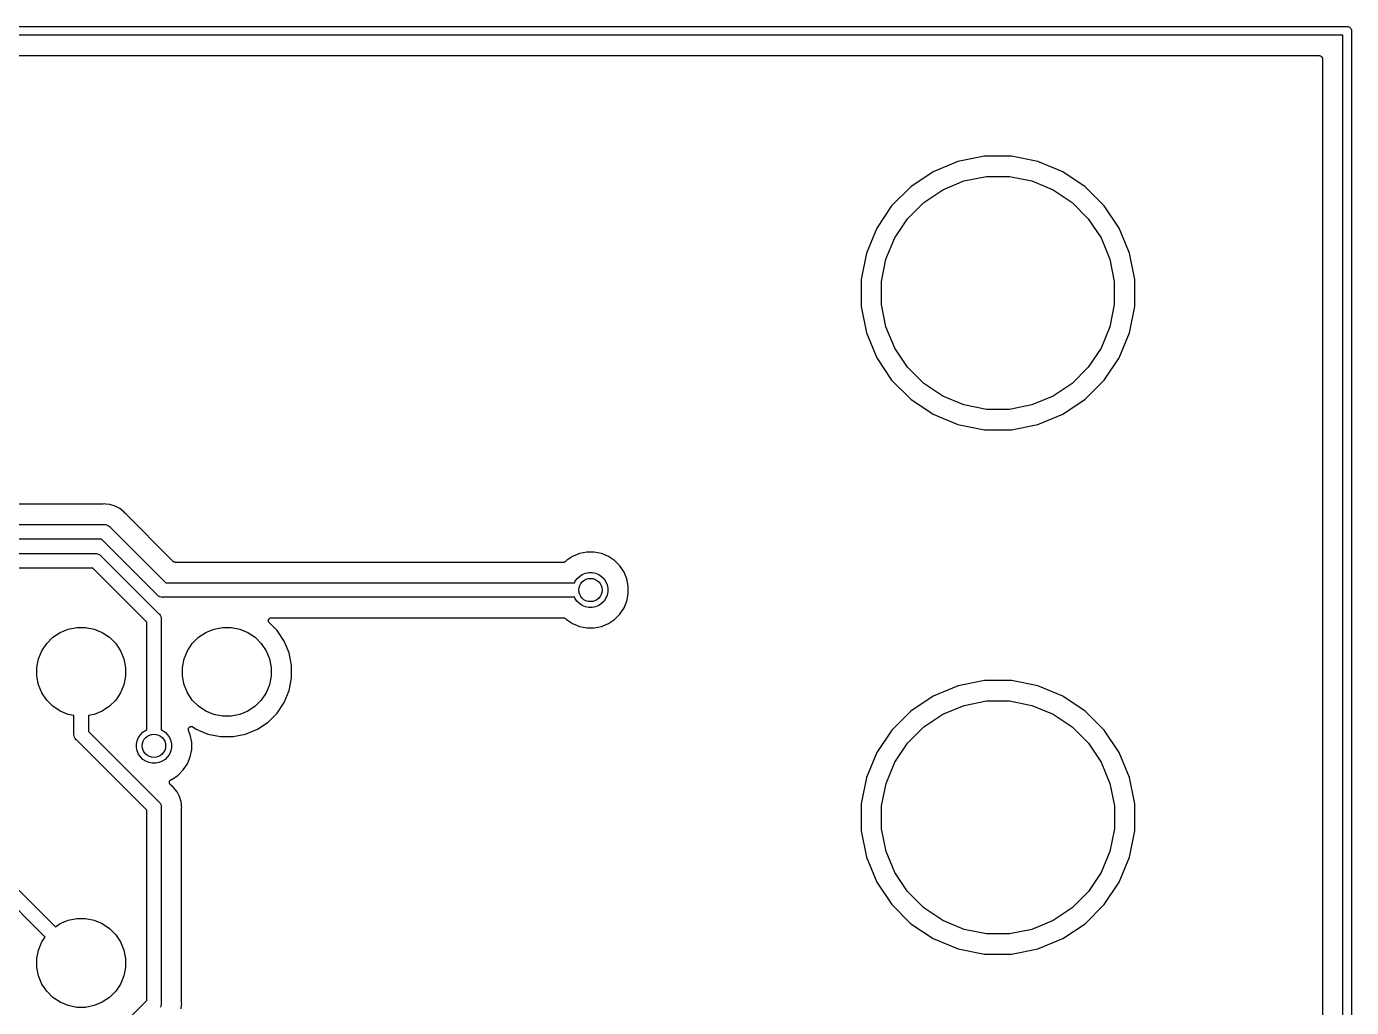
# Model space of a CAD drawing. Extents: x 3.36 to 8.33, y -5.94 to -3.6.
# Drawn here: x 7.433 to 8.33, y -4.263 to -3.599 of the extents above; entities that cross this region are included whole.
import ezdxf

# ---------------------------------------------------------------- set-up
doc = ezdxf.new("R2010")
doc.units = 0
doc.header["$MEASUREMENT"] = 0
doc.layers.add('BLACK', color=7, linetype='CONTINUOUS')

msp = doc.modelspace()

# ---------------------------------------------------------------- linework, layer by layer
at = {"layer": 'BLACK', "linetype": 'CONTINUOUS'}
for p, q in [((3.36629, -3.59941), (8.32663, -3.59941)), ((8.32663, -3.59941), (8.32677, -3.5994)), ((8.32677, -3.5994), (8.32692, -3.59941)), ((8.32692, -3.59941), (8.32735, -3.59945)), ((8.32735, -3.59945), (8.32791, -3.59962)), ((8.32791, -3.59962), (8.32842, -3.5999)), ((8.32842, -3.5999), (8.32887, -3.60026)), ((8.32887, -3.60026), (8.32924, -3.60071)), ((8.32924, -3.60071), (8.32951, -3.60123)), ((8.32951, -3.60123), (8.32968, -3.60178)), ((8.32968, -3.60178), (8.32974, -3.60236)), ((8.32974, -3.60236), (8.32972, -3.60251)), ((8.32972, -3.60251), (8.32972, -5.93293)), ((8.32382, -3.60531), (3.36909, -3.60531)), ((8.32382, -5.93012), (8.32382, -3.60531)), ((3.38484, -3.61909), (8.30807, -3.61909)), ((8.30807, -3.61909), (8.30808, -3.61909)), ((8.30808, -3.61909), (8.30808, -3.61909)), ((8.30808, -3.61909), (8.30809, -3.61909)), ((8.30809, -3.61909), (8.3081, -3.61909)), ((8.3081, -3.61909), (8.30828, -3.61912)), ((8.30828, -3.61912), (8.30847, -3.61913)), ((8.30847, -3.61913), (8.30847, -3.61914)), ((8.30847, -3.61914), (8.30848, -3.61914)), ((8.30848, -3.61914), (8.30866, -3.61919)), ((8.30866, -3.61919), (8.30883, -3.61925)), ((8.30883, -3.61925), (8.30884, -3.61925)), ((8.30884, -3.61925), (8.30885, -3.61925)), ((8.30885, -3.61925), (8.30901, -3.61934)), ((8.30901, -3.61934), (8.30917, -3.61943)), ((8.30917, -3.61943), (8.30918, -3.61944)), ((8.30918, -3.61944), (8.30918, -3.61944)), ((8.30918, -3.61944), (8.30932, -3.61956)), ((8.30932, -3.61956), (8.30947, -3.61968)), ((8.30947, -3.61968), (8.30947, -3.61968)), ((8.30947, -3.61968), (8.30948, -3.61969)), ((8.30948, -3.61969), (8.30959, -3.61983)), ((8.30959, -3.61983), (8.30971, -3.61997)), ((8.30971, -3.61997), (8.30971, -3.61998)), ((8.30971, -3.61998), (8.30972, -3.61999)), ((8.30972, -3.61999), (8.3098, -3.62015)), ((8.3098, -3.62015), (8.30989, -3.62031)), ((8.30989, -3.62031), (8.30989, -3.62032)), ((8.30989, -3.62032), (8.3099, -3.62033)), ((8.3099, -3.62033), (8.30995, -3.6205)), ((8.30995, -3.6205), (8.31, -3.62068)), ((8.31, -3.62068), (8.31, -3.62069)), ((8.31, -3.62069), (8.31, -3.62069)), ((8.31, -3.62069), (8.31002, -3.62088)), ((8.31002, -3.62088), (8.31004, -3.62106)), ((8.31004, -3.62106), (8.31004, -4.65479)), ((8.06356, -3.69056), (8.04673, -3.69754)), ((8.08144, -3.68701), (8.06356, -3.69056)), ((8.09966, -3.68701), (8.08144, -3.68701)), ((8.11754, -3.69056), (8.09966, -3.68701)), ((8.13438, -3.69754), (8.11754, -3.69056)), ((8.04673, -3.69754), (8.03157, -3.70766)), ((8.06758, -3.70381), (8.0828, -3.70079)), ((8.0828, -3.70079), (8.09831, -3.70079)), ((8.09831, -3.70079), (8.11352, -3.70381)), ((8.14953, -3.70766), (8.13438, -3.69754)), ((8.03157, -3.70766), (8.01869, -3.72055)), ((8.04036, -3.71837), (8.05325, -3.70975)), ((8.05325, -3.70975), (8.06758, -3.70381)), ((8.11352, -3.70381), (8.12785, -3.70975)), ((8.12785, -3.70975), (8.14075, -3.71837)), ((8.16242, -3.72055), (8.14953, -3.70766)), ((8.02939, -3.72933), (8.04036, -3.71837)), ((8.14075, -3.71837), (8.15171, -3.72933)), ((8.01869, -3.72055), (8.00856, -3.7357)), ((8.17254, -3.7357), (8.16242, -3.72055)), ((8.00856, -3.7357), (8.00159, -3.75254)), ((8.02077, -3.74223), (8.02939, -3.72933)), ((8.15171, -3.72933), (8.16033, -3.74223)), ((8.17952, -3.75254), (8.17254, -3.7357)), ((8.01484, -3.75656), (8.02077, -3.74223)), ((8.16033, -3.74223), (8.16627, -3.75656)), ((8.00159, -3.75254), (7.99803, -3.77042)), ((8.18307, -3.77042), (8.17952, -3.75254)), ((8.01181, -3.77177), (8.01484, -3.75656)), ((8.16627, -3.75656), (8.16929, -3.77177)), ((7.99803, -3.77042), (7.99803, -3.78864)), ((8.01181, -3.78728), (8.01181, -3.77177)), ((8.16929, -3.77177), (8.16929, -3.78728)), ((8.18307, -3.78864), (8.18307, -3.77042)), ((7.99803, -3.78864), (8.00159, -3.80651)), ((8.01484, -3.8025), (8.01181, -3.78728)), ((8.16929, -3.78728), (8.16627, -3.8025)), ((8.17952, -3.80651), (8.18307, -3.78864)), ((8.00159, -3.80651), (8.00856, -3.82335)), ((8.02077, -3.81683), (8.01484, -3.8025)), ((8.16627, -3.8025), (8.16033, -3.81683)), ((8.17254, -3.82335), (8.17952, -3.80651)), ((8.02939, -3.82972), (8.02077, -3.81683)), ((8.16033, -3.81683), (8.15171, -3.82972)), ((8.00856, -3.82335), (8.01869, -3.83851)), ((8.16242, -3.83851), (8.17254, -3.82335)), ((8.04036, -3.84069), (8.02939, -3.82972)), ((8.15171, -3.82972), (8.14075, -3.84069)), ((8.01869, -3.83851), (8.03157, -3.85139)), ((8.05325, -3.84931), (8.04036, -3.84069)), ((8.14075, -3.84069), (8.12785, -3.84931)), ((8.14953, -3.85139), (8.16242, -3.83851)), ((8.03157, -3.85139), (8.04673, -3.86152)), ((8.06758, -3.85524), (8.05325, -3.84931)), ((8.12785, -3.84931), (8.11352, -3.85524)), ((8.13438, -3.86152), (8.14953, -3.85139)), ((8.04673, -3.86152), (8.06356, -3.86849)), ((8.0828, -3.85827), (8.06758, -3.85524)), ((8.09831, -3.85827), (8.0828, -3.85827)), ((8.11352, -3.85524), (8.09831, -3.85827)), ((8.11754, -3.86849), (8.13438, -3.86152)), ((8.06356, -3.86849), (8.08144, -3.87205)), ((8.09966, -3.87205), (8.11754, -3.86849)), ((8.08144, -3.87205), (8.09966, -3.87205)), ((7.48521, -3.92224), (6.70968, -3.92224)), ((7.48529, -3.92224), (7.48521, -3.92224)), ((7.48537, -3.92224), (7.48529, -3.92224)), ((7.4854, -3.92223), (7.48537, -3.92224)), ((7.48622, -3.92215), (7.4854, -3.92223)), ((7.48704, -3.92223), (7.48622, -3.92215)), ((7.48989, -3.92251), (7.48704, -3.92223)), ((7.48704, -3.92223), (7.48704, -3.92223)), ((7.49341, -3.92358), (7.48989, -3.92251)), ((7.49666, -3.92532), (7.49341, -3.92358)), ((7.49951, -3.92766), (7.49666, -3.92532)), ((7.50003, -3.9283), (7.49951, -3.92766)), ((7.50009, -3.92836), (7.50003, -3.9283)), ((7.50014, -3.92842), (7.50009, -3.92836)), ((7.50016, -3.92844), (7.50014, -3.92842)), ((7.53166, -3.95993), (7.50016, -3.92844)), ((6.7089, -3.93602), (7.48598, -3.93602)), ((7.48598, -3.93602), (7.48622, -3.936)), ((7.48622, -3.936), (7.48646, -3.93602)), ((7.48646, -3.93602), (7.48646, -3.93602)), ((7.48646, -3.93602), (7.48719, -3.93609)), ((7.48719, -3.93609), (7.48811, -3.93638)), ((7.48811, -3.93638), (7.48897, -3.93683)), ((7.48897, -3.93683), (7.48972, -3.93745)), ((7.48972, -3.93745), (7.48987, -3.93764)), ((7.48987, -3.93764), (7.52137, -3.96913)), ((7.48418, -3.94587), (6.7107, -3.94587)), ((7.51441, -3.97609), (7.48418, -3.94587)), ((6.73056, -3.95571), (7.48007, -3.95571)), ((7.48007, -3.95571), (7.48031, -3.95568)), ((7.48031, -3.95568), (7.48056, -3.95571)), ((7.48056, -3.95571), (7.48056, -3.95571)), ((7.48056, -3.95571), (7.48128, -3.95578)), ((7.48128, -3.95578), (7.48221, -3.95606)), ((7.48221, -3.95606), (7.48306, -3.95652)), ((7.48306, -3.95652), (7.48381, -3.95713)), ((7.48381, -3.95713), (7.48397, -3.95732)), ((7.48397, -3.95732), (7.52299, -3.99635)), ((7.53166, -3.95994), (7.53166, -3.95993)), ((7.53276, -3.96104), (7.53166, -3.95994)), ((7.5329, -3.96115), (7.53276, -3.96104)), ((7.53304, -3.96127), (7.5329, -3.96115)), ((7.53305, -3.96127), (7.53304, -3.96127)), ((7.53306, -3.96128), (7.53305, -3.96127)), ((7.53322, -3.96137), (7.53306, -3.96128)), ((7.53338, -3.96145), (7.53322, -3.96137)), ((7.53339, -3.96146), (7.53338, -3.96145)), ((7.5334, -3.96146), (7.53339, -3.96146)), ((7.53357, -3.96152), (7.5334, -3.96146)), ((7.79739, -3.96147), (7.79721, -3.96152)), ((7.7974, -3.96147), (7.79739, -3.96147)), ((7.79741, -3.96147), (7.7974, -3.96147)), ((7.79757, -3.96138), (7.79741, -3.96147)), ((7.79773, -3.9613), (7.79757, -3.96138)), ((7.79774, -3.96129), (7.79773, -3.9613)), ((7.79789, -3.96117), (7.79774, -3.96129)), ((7.79774, -3.96129), (7.79774, -3.96129)), ((7.79803, -3.96106), (7.79789, -3.96117)), ((7.79804, -3.96104), (7.79803, -3.96106)), ((7.79805, -3.96104), (7.79804, -3.96104)), ((7.79804, -3.96104), (7.79804, -3.96104)), ((7.79804, -3.96104), (7.79804, -3.96104)), ((7.79865, -3.96044), (7.79805, -3.96104)), ((7.80284, -3.95764), (7.79865, -3.96044)), ((7.8075, -3.95571), (7.80284, -3.95764)), ((7.81244, -3.95472), (7.8075, -3.95571)), ((7.81748, -3.95472), (7.81244, -3.95472)), ((7.82243, -3.95571), (7.81748, -3.95472)), ((7.82708, -3.95764), (7.82243, -3.95571)), ((7.83127, -3.96044), (7.82708, -3.95764)), ((7.83484, -3.964), (7.83127, -3.96044)), ((7.47828, -3.96555), (6.73235, -3.96555)), ((7.51476, -4.00204), (7.47828, -3.96555)), ((7.52137, -3.96913), (7.52137, -3.96913)), ((7.52137, -3.96913), (7.52763, -3.97539)), ((7.53374, -3.96157), (7.53357, -3.96152)), ((7.53375, -3.96157), (7.53374, -3.96157)), ((7.53376, -3.96158), (7.53375, -3.96157)), ((7.53395, -3.96159), (7.53376, -3.96158)), ((7.53412, -3.96161), (7.53395, -3.96159)), ((7.53414, -3.96161), (7.53412, -3.96161)), ((7.53415, -3.96161), (7.53414, -3.96161)), ((7.79666, -3.96161), (7.53415, -3.96161)), ((7.53415, -3.96161), (7.53415, -3.96161)), ((7.53415, -3.96161), (7.53415, -3.96161)), ((7.79684, -3.9616), (7.79666, -3.96161)), ((7.79702, -3.96158), (7.79684, -3.9616)), ((7.79703, -3.96158), (7.79702, -3.96158)), ((7.79704, -3.96158), (7.79703, -3.96158)), ((7.79721, -3.96152), (7.79704, -3.96158)), ((7.80743, -3.97114), (7.80937, -3.96985)), ((7.80937, -3.96985), (7.81152, -3.96896)), ((7.81152, -3.96896), (7.8138, -3.9685)), ((7.8138, -3.9685), (7.81612, -3.9685)), ((7.81612, -3.9685), (7.81841, -3.96896)), ((7.81841, -3.96896), (7.82056, -3.96985)), ((7.82056, -3.96985), (7.82249, -3.97114)), ((7.83764, -3.96819), (7.83484, -3.964)), ((7.83957, -3.97285), (7.83764, -3.96819)), ((7.52194, -3.98362), (7.51441, -3.97609)), ((7.51441, -3.97609), (7.51441, -3.97609)), ((7.52763, -3.97539), (7.80421, -3.97539)), ((7.80421, -3.97539), (7.80449, -3.97472)), ((7.80449, -3.97472), (7.80579, -3.97279)), ((7.80579, -3.97279), (7.80743, -3.97114)), ((7.82249, -3.97114), (7.82413, -3.97279)), ((7.82413, -3.97279), (7.82543, -3.97472)), ((7.82543, -3.97472), (7.82632, -3.97687)), ((7.82632, -3.97687), (7.82677, -3.97915)), ((7.82677, -3.97915), (7.82677, -3.98148)), ((7.84055, -3.97779), (7.83957, -3.97285)), ((7.84055, -3.98284), (7.84055, -3.97779)), ((7.52209, -3.98381), (7.52194, -3.98362)), ((7.52228, -3.98397), (7.52209, -3.98381)), ((7.52284, -3.98443), (7.52228, -3.98397)), ((7.52328, -3.98466), (7.52284, -3.98443)), ((7.5237, -3.98488), (7.52328, -3.98466)), ((7.52463, -3.98516), (7.5237, -3.98488)), ((7.52535, -3.98524), (7.52463, -3.98516)), ((7.52559, -3.98526), (7.52535, -3.98524)), ((7.52535, -3.98524), (7.52535, -3.98524)), ((7.52583, -3.98524), (7.52559, -3.98526)), ((7.80421, -3.98524), (7.52583, -3.98524)), ((7.80449, -3.98591), (7.80421, -3.98524)), ((7.80579, -3.98784), (7.80449, -3.98591)), ((7.80743, -3.98949), (7.80579, -3.98784)), ((7.82413, -3.98784), (7.82249, -3.98949)), ((7.82543, -3.98591), (7.82413, -3.98784)), ((7.82632, -3.98376), (7.82543, -3.98591)), ((7.82677, -3.98148), (7.82632, -3.98376)), ((7.83764, -3.99244), (7.83957, -3.98778)), ((7.83957, -3.98778), (7.84055, -3.98284)), ((7.52299, -3.99635), (7.52318, -3.9965)), ((7.52318, -3.9965), (7.52334, -3.99669)), ((7.52334, -3.99669), (7.52334, -3.99669)), ((7.52334, -3.99669), (7.5238, -3.99725)), ((7.5238, -3.99725), (7.5238, -3.99725)), ((7.5238, -3.99725), (7.52425, -3.99811)), ((7.80937, -3.99078), (7.80743, -3.98949)), ((7.81152, -3.99167), (7.80937, -3.99078)), ((7.8138, -3.99213), (7.81152, -3.99167)), ((7.81612, -3.99213), (7.8138, -3.99213)), ((7.81841, -3.99167), (7.81612, -3.99213)), ((7.82056, -3.99078), (7.81841, -3.99167)), ((7.82249, -3.98949), (7.82056, -3.99078)), ((7.83127, -4.00019), (7.83484, -3.99663)), ((7.83484, -3.99663), (7.83764, -3.99244)), ((7.46177, -4.00673), (7.46756, -4.00557)), ((7.46756, -4.00557), (7.47347, -4.00557)), ((7.47347, -4.00557), (7.47927, -4.00673)), ((7.51476, -4.06868), (7.51476, -4.00204)), ((7.52425, -3.99811), (7.52454, -3.99904)), ((7.52454, -3.99904), (7.52461, -3.99976)), ((7.52461, -3.99976), (7.52461, -3.99976)), ((7.52461, -3.99976), (7.52463, -4)), ((7.52463, -4), (7.52461, -4.00024)), ((7.52461, -4.00024), (7.52461, -4.07488)), ((7.56019, -4.00673), (7.56599, -4.00557)), ((7.56599, -4.00557), (7.5719, -4.00557)), ((7.5719, -4.00557), (7.57769, -4.00673)), ((7.59708, -4.00096), (7.5971, -4.00078)), ((7.59708, -4.00097), (7.59708, -4.00096)), ((7.5971, -4.00116), (7.59708, -4.00097)), ((7.59708, -4.00097), (7.59708, -4.00097)), ((7.5971, -4.00078), (7.59712, -4.00059)), ((7.59711, -4.00135), (7.5971, -4.00116)), ((7.59717, -4.00153), (7.59711, -4.00135)), ((7.59711, -4.00135), (7.59711, -4.00135)), ((7.59711, -4.00135), (7.59711, -4.00135)), ((7.59712, -4.00058), (7.59718, -4.0004)), ((7.59712, -4.00059), (7.59712, -4.00058)), ((7.59712, -4.00059), (7.59712, -4.00059)), ((7.59722, -4.00172), (7.59717, -4.00153)), ((7.59718, -4.0004), (7.59723, -4.00022)), ((7.59731, -4.00189), (7.59722, -4.00172)), ((7.59722, -4.00172), (7.59722, -4.00172)), ((7.59722, -4.00172), (7.59722, -4.00172)), ((7.59723, -4.00022), (7.59723, -4.00022)), ((7.59723, -4.00022), (7.59724, -4.00022)), ((7.59724, -4.00022), (7.59733, -4.00005)), ((7.5974, -4.00206), (7.59731, -4.00189)), ((7.59733, -4.00005), (7.59742, -3.99988)), ((7.59752, -4.00221), (7.5974, -4.00206)), ((7.5974, -4.00206), (7.5974, -4.00206)), ((7.5974, -4.00206), (7.5974, -4.00206)), ((7.59742, -3.99988), (7.59754, -3.99974)), ((7.59742, -3.99988), (7.59742, -3.99988)), ((7.59742, -3.99988), (7.59742, -3.99988)), ((7.59764, -4.00236), (7.59752, -4.00221)), ((7.59754, -3.99974), (7.59766, -3.99959)), ((7.59766, -4.00238), (7.59764, -4.00236)), ((7.59764, -4.00236), (7.59764, -4.00236)), ((7.59764, -4.00236), (7.59764, -4.00236)), ((7.59764, -4.00236), (7.59764, -4.00236)), ((7.59766, -3.99959), (7.59767, -3.99958)), ((7.59766, -3.99959), (7.59766, -3.99959)), ((7.60295, -4.00767), (7.59766, -4.00238)), ((7.59767, -3.99958), (7.59781, -3.99947)), ((7.59781, -3.99947), (7.59796, -3.99934)), ((7.59796, -3.99934), (7.59814, -3.99925)), ((7.59796, -3.99934), (7.59796, -3.99934)), ((7.59796, -3.99934), (7.59796, -3.99934)), ((7.59814, -3.99925), (7.5983, -3.99916)), ((7.5983, -3.99916), (7.59849, -3.99911)), ((7.5983, -3.99916), (7.5983, -3.99916)), ((7.5983, -3.99916), (7.5983, -3.99916)), ((7.59849, -3.99911), (7.59867, -3.99905)), ((7.59867, -3.99905), (7.59886, -3.99903)), ((7.59867, -3.99905), (7.59867, -3.99905)), ((7.59867, -3.99905), (7.59867, -3.99905)), ((7.59886, -3.99903), (7.59905, -3.99902)), ((7.59905, -3.99902), (7.79666, -3.99902)), ((7.79666, -3.99902), (7.79666, -3.99902)), ((7.79666, -3.99902), (7.79666, -3.99902)), ((7.79666, -3.99902), (7.79666, -3.99902)), ((7.79666, -3.99902), (7.79668, -3.99902)), ((7.79668, -3.99902), (7.79686, -3.99904)), ((7.79686, -3.99904), (7.79704, -3.99905)), ((7.79704, -3.99905), (7.79705, -3.99906)), ((7.79705, -3.99906), (7.79706, -3.99906)), ((7.79706, -3.99906), (7.79724, -3.99911)), ((7.79724, -3.99911), (7.79741, -3.99917)), ((7.79741, -3.99917), (7.79742, -3.99917)), ((7.79742, -3.99917), (7.79743, -3.99917)), ((7.79743, -3.99917), (7.79759, -3.99926)), ((7.79759, -3.99926), (7.79775, -3.99935)), ((7.79775, -3.99935), (7.79776, -3.99936)), ((7.79776, -3.99936), (7.79777, -3.99936)), ((7.79777, -3.99936), (7.79791, -3.99948)), ((7.79791, -3.99948), (7.79805, -3.99959)), ((7.79805, -3.99959), (7.79865, -4.00019)), ((7.79865, -4.00019), (7.80284, -4.00299)), ((7.80284, -4.00299), (7.8075, -4.00492)), ((7.8075, -4.00492), (7.81244, -4.00591)), ((7.81244, -4.00591), (7.81748, -4.00591)), ((7.81748, -4.00591), (7.82243, -4.00492)), ((7.82243, -4.00492), (7.82708, -4.00299)), ((7.82708, -4.00299), (7.83127, -4.00019)), ((7.44721, -4.01645), (7.45139, -4.01227)), ((7.45139, -4.01227), (7.45631, -4.00899)), ((7.45631, -4.00899), (7.46177, -4.00673)), ((7.47927, -4.00673), (7.48473, -4.00899)), ((7.48473, -4.00899), (7.48964, -4.01227)), ((7.48964, -4.01227), (7.49382, -4.01645)), ((7.54564, -4.01645), (7.54982, -4.01227)), ((7.54982, -4.01227), (7.55473, -4.00899)), ((7.55473, -4.00899), (7.56019, -4.00673)), ((7.57769, -4.00673), (7.58315, -4.00899)), ((7.58315, -4.00899), (7.58806, -4.01227)), ((7.58806, -4.01227), (7.59224, -4.01645)), ((7.60774, -4.01484), (7.60295, -4.00767)), ((7.61104, -4.0228), (7.60774, -4.01484)), ((7.44167, -4.02682), (7.44393, -4.02136)), ((7.44393, -4.02136), (7.44721, -4.01645)), ((7.49382, -4.01645), (7.4971, -4.02136)), ((7.4971, -4.02136), (7.49936, -4.02682)), ((7.54009, -4.02682), (7.54236, -4.02136)), ((7.54236, -4.02136), (7.54564, -4.01645)), ((7.59224, -4.01645), (7.59553, -4.02136)), ((7.59553, -4.02136), (7.59779, -4.02682)), ((7.61272, -4.03126), (7.61104, -4.0228)), ((7.44052, -4.03262), (7.44167, -4.02682)), ((7.44052, -4.03853), (7.44052, -4.03262)), ((7.49936, -4.02682), (7.50052, -4.03262)), ((7.50052, -4.03262), (7.50052, -4.03853)), ((7.53894, -4.03262), (7.54009, -4.02682)), ((7.53894, -4.03853), (7.53894, -4.03262)), ((7.59779, -4.02682), (7.59894, -4.03262)), ((7.59894, -4.03262), (7.59894, -4.03853)), ((7.61272, -4.03989), (7.61272, -4.03126)), ((7.44167, -4.04433), (7.44052, -4.03853)), ((7.50052, -4.03853), (7.49936, -4.04433)), ((7.54009, -4.04433), (7.53894, -4.03853)), ((7.59894, -4.03853), (7.59779, -4.04433)), ((7.61104, -4.04834), (7.61272, -4.03989)), ((8.08148, -4.04148), (8.06361, -4.04504)), ((8.09971, -4.04148), (8.08148, -4.04148)), ((8.11758, -4.04504), (8.09971, -4.04148)), ((7.44393, -4.04979), (7.44167, -4.04433)), ((7.44721, -4.0547), (7.44393, -4.04979)), ((7.4971, -4.04979), (7.49382, -4.0547)), ((7.49936, -4.04433), (7.4971, -4.04979)), ((7.54236, -4.04979), (7.54009, -4.04433)), ((7.54564, -4.0547), (7.54236, -4.04979)), ((7.59553, -4.04979), (7.59224, -4.0547)), ((7.59779, -4.04433), (7.59553, -4.04979)), ((7.60774, -4.05631), (7.61104, -4.04834)), ((8.06361, -4.04504), (8.04677, -4.05201)), ((8.13442, -4.05201), (8.11758, -4.04504)), ((7.45139, -4.05888), (7.44721, -4.0547)), ((7.45631, -4.06216), (7.45139, -4.05888)), ((7.48964, -4.05888), (7.48473, -4.06216)), ((7.49382, -4.0547), (7.48964, -4.05888)), ((7.54982, -4.05888), (7.54564, -4.0547)), ((7.55473, -4.06216), (7.54982, -4.05888)), ((7.58806, -4.05888), (7.58315, -4.06216)), ((7.59224, -4.0547), (7.58806, -4.05888)), ((7.60295, -4.06348), (7.60774, -4.05631)), ((8.04677, -4.05201), (8.03162, -4.06214)), ((8.0533, -4.06422), (8.06763, -4.05829)), ((8.06763, -4.05829), (8.08284, -4.05526)), ((8.08284, -4.05526), (8.09835, -4.05526)), ((8.09835, -4.05526), (8.11356, -4.05829)), ((8.11356, -4.05829), (8.12789, -4.06422)), ((8.14957, -4.06214), (8.13442, -4.05201)), ((7.46177, -4.06442), (7.45631, -4.06216)), ((7.46559, -4.06518), (7.46177, -4.06442)), ((7.46559, -4.07776), (7.46559, -4.06518)), ((7.47927, -4.06442), (7.47544, -4.06518)), ((7.47544, -4.06518), (7.47544, -4.07596)), ((7.48473, -4.06216), (7.47927, -4.06442)), ((7.51476, -4.06869), (7.51476, -4.06868)), ((7.51476, -4.07488), (7.51476, -4.06869)), ((7.56019, -4.06442), (7.55473, -4.06216)), ((7.56599, -4.06557), (7.56019, -4.06442)), ((7.5719, -4.06557), (7.56599, -4.06557)), ((7.57769, -4.06442), (7.5719, -4.06557)), ((7.58315, -4.06216), (7.57769, -4.06442)), ((7.59685, -4.06958), (7.60295, -4.06348)), ((8.03162, -4.06214), (8.01873, -4.07502)), ((8.0404, -4.07284), (8.0533, -4.06422)), ((8.12789, -4.06422), (8.14079, -4.07284)), ((8.16246, -4.07502), (8.14957, -4.06214)), ((7.46557, -4.078), (7.46559, -4.07776)), ((7.46567, -4.07897), (7.46557, -4.078)), ((7.47544, -4.07596), (7.52299, -4.12352)), ((7.51051, -4.0781), (7.51216, -4.07646)), ((7.51216, -4.07646), (7.51409, -4.07516)), ((7.51409, -4.07516), (7.51476, -4.07488)), ((7.52461, -4.07488), (7.52528, -4.07516)), ((7.52528, -4.07516), (7.52721, -4.07646)), ((7.52721, -4.07646), (7.52886, -4.0781)), ((7.54296, -4.07452), (7.54298, -4.07433)), ((7.54296, -4.07453), (7.54296, -4.07452)), ((7.54297, -4.07472), (7.54296, -4.07453)), ((7.54296, -4.07453), (7.54296, -4.07453)), ((7.54299, -4.07491), (7.54297, -4.07472)), ((7.54298, -4.07433), (7.543, -4.07415)), ((7.54304, -4.07509), (7.54299, -4.07491)), ((7.54299, -4.07491), (7.54299, -4.07491)), ((7.54299, -4.07491), (7.54299, -4.07491)), ((7.543, -4.07414), (7.54306, -4.07396)), ((7.543, -4.07415), (7.543, -4.07414)), ((7.543, -4.07414), (7.543, -4.07414)), ((7.5431, -4.07528), (7.54304, -4.07509)), ((7.54306, -4.07396), (7.54311, -4.07378)), ((7.54311, -4.0753), (7.5431, -4.07528)), ((7.5431, -4.07528), (7.5431, -4.07528)), ((7.5431, -4.07528), (7.5431, -4.07528)), ((7.5431, -4.07528), (7.5431, -4.07528)), ((7.54311, -4.07378), (7.5432, -4.07361)), ((7.54311, -4.07378), (7.54311, -4.07378)), ((7.54311, -4.07378), (7.54311, -4.07378)), ((7.54429, -4.07817), (7.54311, -4.0753)), ((7.5432, -4.07361), (7.5433, -4.07344)), ((7.5433, -4.07344), (7.54341, -4.0733)), ((7.5433, -4.07344), (7.5433, -4.07344)), ((7.5433, -4.07344), (7.5433, -4.07344)), ((7.54341, -4.0733), (7.54354, -4.07315)), ((7.54354, -4.07314), (7.54369, -4.07303)), ((7.54354, -4.07315), (7.54354, -4.07314)), ((7.54354, -4.07315), (7.54354, -4.07315)), ((7.54369, -4.07303), (7.54384, -4.07291)), ((7.54384, -4.0729), (7.544, -4.07282)), ((7.54384, -4.07291), (7.54384, -4.0729)), ((7.54384, -4.0729), (7.54384, -4.0729)), ((7.544, -4.07282), (7.54418, -4.07273)), ((7.54418, -4.07272), (7.54436, -4.07267)), ((7.54418, -4.07273), (7.54418, -4.07272)), ((7.54418, -4.07273), (7.54418, -4.07273)), ((7.54436, -4.07267), (7.54455, -4.07262)), ((7.54455, -4.07262), (7.54473, -4.0726)), ((7.54455, -4.07262), (7.54455, -4.07262)), ((7.54455, -4.07262), (7.54455, -4.07262)), ((7.54473, -4.0726), (7.54493, -4.07258)), ((7.54493, -4.07258), (7.54493, -4.07258)), ((7.54493, -4.07258), (7.54493, -4.07258)), ((7.54493, -4.07258), (7.54512, -4.0726)), ((7.54512, -4.0726), (7.54531, -4.07262)), ((7.54531, -4.07262), (7.54531, -4.07262)), ((7.54531, -4.07262), (7.54532, -4.07262)), ((7.54532, -4.07262), (7.5455, -4.07268)), ((7.5455, -4.07268), (7.54568, -4.07273)), ((7.54568, -4.07273), (7.54568, -4.07273)), ((7.54568, -4.07273), (7.54568, -4.07273)), ((7.54568, -4.07273), (7.54586, -4.07282)), ((7.54586, -4.07282), (7.54602, -4.07291)), ((7.54602, -4.07291), (7.5482, -4.07437)), ((7.5482, -4.07437), (7.55617, -4.07767)), ((7.55617, -4.07767), (7.56463, -4.07935)), ((7.57325, -4.07935), (7.58171, -4.07767)), ((7.58171, -4.07767), (7.58968, -4.07437)), ((7.58968, -4.07437), (7.59685, -4.06958)), ((8.01873, -4.07502), (8.0086, -4.09018)), ((8.02943, -4.08381), (8.0404, -4.07284)), ((8.14079, -4.07284), (8.15176, -4.08381)), ((8.17258, -4.09018), (8.16246, -4.07502)), ((7.46595, -4.07989), (7.46567, -4.07897)), ((7.4664, -4.08075), (7.46595, -4.07989)), ((7.46684, -4.08128), (7.4664, -4.08075)), ((7.46702, -4.0815), (7.46684, -4.08128)), ((7.46721, -4.08165), (7.46702, -4.0815)), ((7.51476, -4.12921), (7.46721, -4.08165)), ((7.50787, -4.08447), (7.50833, -4.08218)), ((7.50787, -4.08679), (7.50787, -4.08447)), ((7.50833, -4.08908), (7.50787, -4.08679)), ((7.50833, -4.08218), (7.50922, -4.08004)), ((7.50922, -4.08004), (7.51051, -4.0781)), ((7.52886, -4.0781), (7.53015, -4.08004)), ((7.53015, -4.08004), (7.53104, -4.08218)), ((7.53104, -4.08218), (7.5315, -4.08447)), ((7.5315, -4.08679), (7.53104, -4.08908)), ((7.5315, -4.08447), (7.5315, -4.08679)), ((7.54528, -4.08311), (7.54429, -4.07817)), ((7.54528, -4.08815), (7.54528, -4.08311)), ((7.56463, -4.07935), (7.57325, -4.07935)), ((8.02082, -4.0967), (8.02943, -4.08381)), ((8.15176, -4.08381), (8.16037, -4.0967)), ((7.50922, -4.09122), (7.50833, -4.08908)), ((7.51051, -4.09316), (7.50922, -4.09122)), ((7.51216, -4.0948), (7.51051, -4.09316)), ((7.51409, -4.0961), (7.51216, -4.0948)), ((7.52721, -4.0948), (7.52528, -4.0961)), ((7.52886, -4.09316), (7.52721, -4.0948)), ((7.53015, -4.09122), (7.52886, -4.09316)), ((7.53104, -4.08908), (7.53015, -4.09122)), ((7.54236, -4.09775), (7.54429, -4.09309)), ((7.54429, -4.09309), (7.54528, -4.08815)), ((8.0086, -4.09018), (8.00163, -4.10701)), ((8.17956, -4.10701), (8.17258, -4.09018)), ((7.34607, -4.10102), (7.45306, -4.20801)), ((7.51624, -4.09699), (7.51409, -4.0961)), ((7.51852, -4.09744), (7.51624, -4.09699)), ((7.52085, -4.09744), (7.51852, -4.09744)), ((7.52313, -4.09699), (7.52085, -4.09744)), ((7.52528, -4.0961), (7.52313, -4.09699)), ((7.536, -4.10551), (7.53956, -4.10194)), ((7.53956, -4.10194), (7.54236, -4.09775)), ((8.01488, -4.11103), (8.02082, -4.0967)), ((8.16037, -4.0967), (8.16631, -4.11103)), ((7.4461, -4.21497), (7.34038, -4.10925)), ((7.53011, -4.11031), (7.53013, -4.11012)), ((7.53011, -4.11032), (7.53011, -4.11031)), ((7.53011, -4.11031), (7.53011, -4.11031)), ((7.53012, -4.1105), (7.53011, -4.11032)), ((7.53014, -4.11069), (7.53012, -4.1105)), ((7.53013, -4.11012), (7.53014, -4.10994)), ((7.53014, -4.10994), (7.53015, -4.10993)), ((7.53014, -4.1107), (7.53014, -4.11069)), ((7.53019, -4.11088), (7.53014, -4.1107)), ((7.53014, -4.1107), (7.53014, -4.1107)), ((7.53015, -4.10993), (7.5302, -4.10975)), ((7.53015, -4.10993), (7.53015, -4.10993)), ((7.53025, -4.11106), (7.53019, -4.11088)), ((7.5302, -4.10975), (7.53026, -4.10957)), ((7.53025, -4.11107), (7.53025, -4.11106)), ((7.53025, -4.11106), (7.53025, -4.11106)), ((7.53034, -4.11123), (7.53025, -4.11107)), ((7.53026, -4.10956), (7.53035, -4.1094)), ((7.53026, -4.10957), (7.53026, -4.10956)), ((7.53026, -4.10956), (7.53026, -4.10956)), ((7.53042, -4.1114), (7.53034, -4.11123)), ((7.53035, -4.1094), (7.53044, -4.10923)), ((7.53043, -4.1114), (7.53042, -4.1114)), ((7.53043, -4.11141), (7.53043, -4.1114)), ((7.53055, -4.11156), (7.53043, -4.11141)), ((7.53044, -4.10923), (7.53045, -4.10922)), ((7.53044, -4.10923), (7.53044, -4.10923)), ((7.53045, -4.10922), (7.53056, -4.10908)), ((7.53066, -4.1117), (7.53055, -4.11156)), ((7.53056, -4.10908), (7.53068, -4.10893)), ((7.53067, -4.11171), (7.53066, -4.1117)), ((7.53068, -4.11172), (7.53067, -4.11171)), ((7.53067, -4.11171), (7.53067, -4.11171)), ((7.53067, -4.11171), (7.53067, -4.11171)), ((7.53068, -4.10893), (7.53069, -4.10893)), ((7.53219, -4.11323), (7.53068, -4.11172)), ((7.53069, -4.10893), (7.53084, -4.10881)), ((7.53069, -4.10893), (7.53069, -4.10893)), ((7.53084, -4.10881), (7.53098, -4.10869)), ((7.53098, -4.10869), (7.53099, -4.10869)), ((7.53099, -4.10868), (7.53116, -4.1086)), ((7.53099, -4.10869), (7.53099, -4.10868)), ((7.53116, -4.1086), (7.53132, -4.10851)), ((7.53132, -4.10851), (7.53181, -4.10831)), ((7.53181, -4.10831), (7.536, -4.10551)), ((7.53225, -4.11328), (7.53219, -4.11323)), ((7.53231, -4.11334), (7.53225, -4.11328)), ((7.53233, -4.11336), (7.53231, -4.11334)), ((7.53297, -4.11388), (7.53233, -4.11336)), ((8.00163, -4.10701), (7.99807, -4.12489)), ((8.01185, -4.12624), (8.01488, -4.11103)), ((8.16631, -4.11103), (8.16933, -4.12624)), ((8.18311, -4.12489), (8.17956, -4.10701)), ((7.53531, -4.11673), (7.53297, -4.11388)), ((7.53705, -4.11998), (7.53531, -4.11673)), ((7.53812, -4.1235), (7.53705, -4.11998)), ((7.51476, -4.2578), (7.51476, -4.12921)), ((7.52299, -4.12352), (7.52318, -4.12367)), ((7.52318, -4.12367), (7.52334, -4.12386)), ((7.52334, -4.12386), (7.52334, -4.12386)), ((7.52334, -4.12386), (7.52365, -4.12425)), ((7.52365, -4.12425), (7.5238, -4.12442)), ((7.5238, -4.12442), (7.52425, -4.12528)), ((7.52425, -4.12528), (7.52454, -4.12621)), ((7.52454, -4.12621), (7.52461, -4.12693)), ((7.52461, -4.12693), (7.52461, -4.12693)), ((7.52461, -4.12693), (7.52463, -4.12717)), ((7.52463, -4.12717), (7.52461, -4.12741)), ((7.52461, -4.12741), (7.52461, -4.2596)), ((7.53825, -4.12489), (7.53812, -4.1235)), ((7.53839, -4.12634), (7.53825, -4.12489)), ((7.5384, -4.12635), (7.53839, -4.12634)), ((7.53839, -4.12816), (7.5384, -4.12808)), ((7.53839, -4.12819), (7.53839, -4.12816)), ((7.53839, -4.25883), (7.53839, -4.12819)), ((7.53848, -4.12717), (7.5384, -4.12635)), ((7.5384, -4.12799), (7.53848, -4.12717)), ((7.5384, -4.12808), (7.5384, -4.12799)), ((7.99807, -4.12489), (7.99807, -4.14311)), ((8.01185, -4.14176), (8.01185, -4.12624)), ((8.16933, -4.12624), (8.16933, -4.14176)), ((8.18311, -4.14311), (8.18311, -4.12489)), ((7.99807, -4.14311), (8.00163, -4.16099)), ((8.01488, -4.15697), (8.01185, -4.14176)), ((8.16933, -4.14176), (8.16631, -4.15697)), ((8.17956, -4.16099), (8.18311, -4.14311)), ((8.02082, -4.1713), (8.01488, -4.15697)), ((8.16631, -4.15697), (8.16037, -4.1713)), ((8.00163, -4.16099), (8.0086, -4.17782)), ((8.17258, -4.17782), (8.17956, -4.16099)), ((8.02943, -4.18419), (8.02082, -4.1713)), ((8.16037, -4.1713), (8.15176, -4.18419)), ((8.0086, -4.17782), (8.01873, -4.19298)), ((8.0404, -4.19516), (8.02943, -4.18419)), ((8.15176, -4.18419), (8.14079, -4.19516)), ((8.16246, -4.19298), (8.17258, -4.17782)), ((8.01873, -4.19298), (8.03162, -4.20586)), ((8.14957, -4.20586), (8.16246, -4.19298)), ((7.46177, -4.20358), (7.46756, -4.20243)), ((7.46756, -4.20243), (7.47347, -4.20243)), ((7.47347, -4.20243), (7.47927, -4.20358)), ((8.0533, -4.20378), (8.0404, -4.19516)), ((8.14079, -4.19516), (8.12789, -4.20378)), ((7.45306, -4.20801), (7.45631, -4.20584)), ((7.45631, -4.20584), (7.46177, -4.20358)), ((7.47927, -4.20358), (7.48473, -4.20584)), ((7.48473, -4.20584), (7.48964, -4.20912)), ((7.48964, -4.20912), (7.49382, -4.2133)), ((8.03162, -4.20586), (8.04677, -4.21599)), ((8.06763, -4.20971), (8.0533, -4.20378)), ((8.08284, -4.21274), (8.06763, -4.20971)), ((8.11356, -4.20971), (8.09835, -4.21274)), ((8.12789, -4.20378), (8.11356, -4.20971)), ((8.13442, -4.21599), (8.14957, -4.20586)), ((7.44167, -4.22367), (7.44393, -4.21821)), ((7.44393, -4.21821), (7.4461, -4.21497)), ((7.49382, -4.2133), (7.4971, -4.21821)), ((7.4971, -4.21821), (7.49936, -4.22367)), ((8.04677, -4.21599), (8.06361, -4.22296)), ((8.09835, -4.21274), (8.08284, -4.21274)), ((8.11758, -4.22296), (8.13442, -4.21599)), ((7.44052, -4.22947), (7.44167, -4.22367)), ((7.44052, -4.23538), (7.44052, -4.22947)), ((7.49936, -4.22367), (7.50052, -4.22947)), ((7.50052, -4.22947), (7.50052, -4.23538)), ((8.06361, -4.22296), (8.08148, -4.22652)), ((8.08148, -4.22652), (8.09971, -4.22652)), ((8.09971, -4.22652), (8.11758, -4.22296)), ((7.44167, -4.24118), (7.44052, -4.23538)), ((7.50052, -4.23538), (7.49936, -4.24118)), ((7.44393, -4.24664), (7.44167, -4.24118)), ((7.44721, -4.25155), (7.44393, -4.24664)), ((7.4971, -4.24664), (7.49382, -4.25155)), ((7.49936, -4.24118), (7.4971, -4.24664)), ((7.45139, -4.25573), (7.44721, -4.25155)), ((7.45631, -4.25901), (7.45139, -4.25573)), ((7.48964, -4.25573), (7.48473, -4.25901)), ((7.49382, -4.25155), (7.48964, -4.25573)), ((7.44354, -4.32903), (7.51476, -4.2578)), ((7.46177, -4.26127), (7.45631, -4.25901)), ((7.46756, -4.26243), (7.46177, -4.26127)), ((7.47347, -4.26243), (7.46756, -4.26243)), ((7.47927, -4.26127), (7.47347, -4.26243)), ((7.48473, -4.25901), (7.47927, -4.26127)), ((7.52425, -4.26173), (7.5238, -4.26259)), ((7.5243, -4.26158), (7.52425, -4.26173)), ((7.52454, -4.26081), (7.5243, -4.26158)), ((7.52461, -4.26008), (7.52454, -4.26081)), ((7.52461, -4.2596), (7.52463, -4.25984)), ((7.52463, -4.25984), (7.52461, -4.26008)), ((7.52461, -4.26008), (7.52461, -4.26008)), ((7.53812, -4.26351), (7.5384, -4.26066)), ((7.53839, -4.25891), (7.53839, -4.25883)), ((7.53839, -4.25899), (7.53839, -4.25891)), ((7.5384, -4.25902), (7.53839, -4.25899)), ((7.53848, -4.25984), (7.5384, -4.25902)), ((7.5384, -4.26066), (7.53848, -4.25984)), ((7.5384, -4.26066), (7.5384, -4.26066))]:
    msp.add_line(p, q, dxfattribs=at)
at = {"layer": 'BLACK'}
for centre in [(7.81496, -3.98031), (7.51969, -4.08563)]:
    msp.add_circle(centre, 0.00787, dxfattribs=at)

doc.saveas('drawing.dxf')
